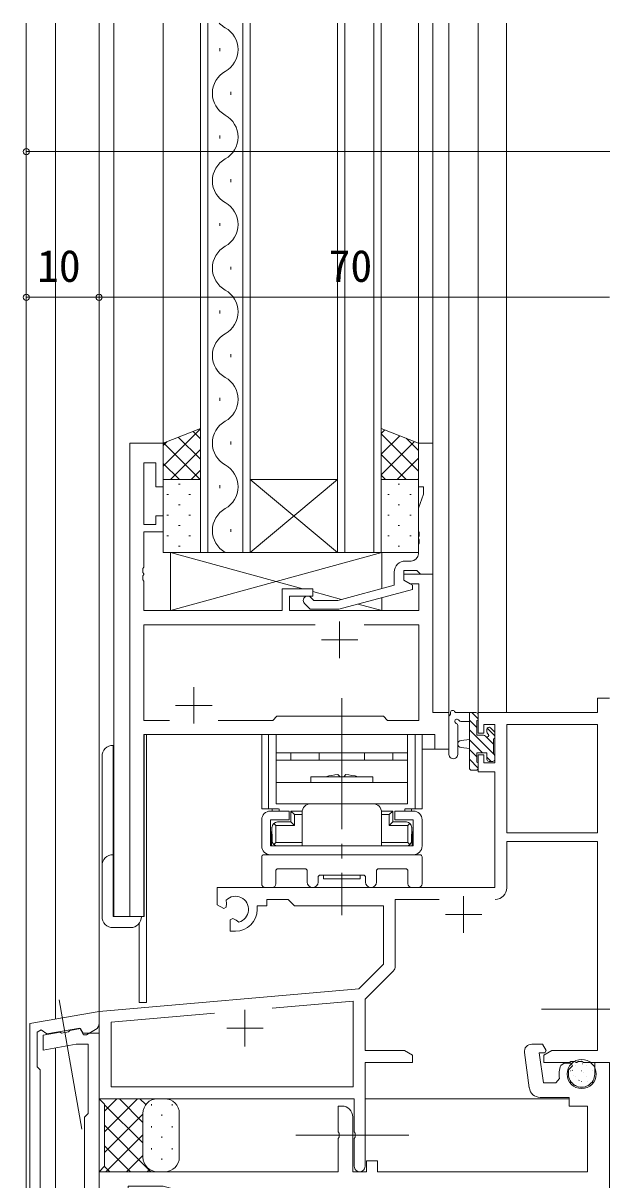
# Model space of a CAD drawing. Units: millimetres, scale not verified. Extents: x -567 to 567, y -403 to 403.
# Drawn here: x -423.2 to -343.8, y -157.6 to 1.1 of the extents above; entities that cross this region are included whole.
import ezdxf
from ezdxf.enums import TextEntityAlignment as Align

# ---------------------------------------------------------------- set-up
doc = ezdxf.new("R2010")
doc.units = ezdxf.units.MM
doc.header["$LTSCALE"] = 2
doc.linetypes.add('CHAIN2', pattern=[12, 9, -1, 1, -1])
for name, color, linetype, lineweight in [('0-1_USER1', 2, 'Continuous', 9), ('0-2_YKK_ZWAK', 4, 'Continuous', 9), ('0-4_YKK_12', 6, 'Continuous', 9), ('0-5_YKK_13', 7, 'Continuous', 9)]:
    doc.layers.add(name, color=color, linetype=linetype, lineweight=lineweight)
doc.styles.add('ＭＳ ゴシック', font='')
doc.styles.get('ＭＳ ゴシック').set_extended_font_data('MS Gothic')

msp = doc.modelspace()

# ---------------------------------------------------------------- linework, layer by layer
at = {"layer": '0-1_USER1'}
for p, q in [((-422.726, -251), (-422.726, 1.131)), ((-418.726, 1.131), (-418.726, -135.558)), ((-412.726, 1.131), (-412.726, -146.5)), ((-410.726, 1.131), (-410.726, -121.5)), ((-403.926, -56.5), (-403.926, 1.131)), ((-398.826, -71.5), (-398.826, 1.131)), ((-397.826, 1.131), (-397.826, -71.5)), ((-393.026, -71.5), (-393.026, 1.131)), ((-392.026, 1.131), (-392.026, -71.5)), ((-380.026, -71.5), (-380.026, 1.131)), ((-379.026, 1.131), (-379.026, -71.5)), ((-375.026, -71.5), (-375.026, 1.131)), ((-374.026, 1.131), (-374.026, -71.5)), ((-368.926, -56.5), (-368.926, 1.131)), ((-366.926, -93.5), (-366.926, 1.131)), ((-364.726, -98.5), (-364.726, 1.131)), ((-360.726, 1.131), (-360.726, -93.5)), ((-356.826, 1.131), (-356.826, -93.5)), ((-396.186, -2.7), (-396.186, -2.3)), ((-394.666, -8.7), (-394.666, -8.3)), ((-396.186, -14.7), (-396.186, -14.3)), ((-394.666, -20.7), (-394.666, -20.3)), ((-396.186, -26.7), (-396.186, -26.3)), ((-394.666, -32.7), (-394.666, -32.3)), ((-396.186, -38.7), (-396.186, -38.3)), ((-394.666, -44.7), (-394.666, -44.3)), ((-396.186, -50.7), (-396.186, -50.3)), ((-408.526, -121.5), (-408.526, -56.5)), ((-403.926, -56.5), (-408.526, -56.5)), ((-394.666, -56.7), (-394.666, -56.3)), ((-392.026, -61.5), (-380.026, -61.5)), ((-392.026, -71.5), (-380.026, -61.5)), ((-380.026, -71.5), (-392.026, -61.5)), ((-396.186, -62.7), (-396.186, -62.3)), ((-394.666, -68.7), (-394.666, -68.3)), ((-392.026, -71.5), (-398.826, -71.5)), ((-392.026, -71.5), (-380.026, -71.5)), ((-374.026, -71.5), (-380.026, -71.5)), ((-366.926, -93.5), (-364.726, -93.5)), ((-356.826, -93.5), (-360.726, -93.5)), ((-406.226, -96.5), (-406.226, -133.3)), ((-368.426, -98.5), (-364.726, -98.5)), ((-407.226, -122.406), (-407.226, -133.3)), ((-406.226, -133.3), (-407.226, -133.3)), ((-418.726, -137.474), (-418.726, -137.386)), ((-418.726, -165.5), (-418.726, -139.505)), ((-376.226, -146.5), (-348.326, -146.5))]:
    msp.add_line(p, q, dxfattribs=at)
msp.add_lwpolyline([(-410.726, -121.5), (-406.526, -121.5), (-406.526, -96.5), (-369.226, -96.5)], dxfattribs=at)
for centre, start, end in [((-393.749, 3.5), 223.57258, 240.79746), ((-397.103, -2.5), 299.20254, 60.79746), ((-393.749, -8.5), 119.20254, 240.79746), ((-397.103, -14.5), 299.20254, 60.79746), ((-393.749, -20.5), 119.20254, 240.79746), ((-397.103, -26.5), 299.20254, 60.79746), ((-393.749, -32.5), 119.20254, 240.79746), ((-397.103, -38.5), 299.20254, 60.79746), ((-393.749, -44.5), 119.20254, 240.79746), ((-397.103, -50.5), 299.20254, 60.79746), ((-393.749, -56.5), 119.20254, 240.79746), ((-397.103, -62.5), 299.20254, 60.79746), ((-393.749, -68.5), 119.20254, 240.79746)]:
    msp.add_arc(centre, 3.437, start, end, dxfattribs=at)
at = {"layer": '0-2_YKK_ZWAK'}
for p, q in [((-403.926, -59.655), (-398.826, -54.555)), ((-398.826, -55.902), (-399.833, -54.895)), ((-373.516, -54.7), (-374.026, -55.211)), ((-374.026, -55.246), (-368.926, -60.346)), ((-371.484, -55.497), (-374.026, -58.039)), ((-403.926, -56.826), (-403.389, -56.289)), ((-398.885, -61.5), (-403.896, -56.488)), ((-398.826, -58.73), (-401.865, -55.692)), ((-369.452, -56.294), (-374.026, -60.867)), ((-370.6, -55.843), (-368.926, -57.518)), ((-402.943, -61.5), (-398.826, -57.383)), ((-374.026, -58.075), (-370.601, -61.5)), ((-368.926, -58.596), (-371.83, -61.5)), ((-401.713, -61.5), (-403.926, -59.287)), ((-400.114, -61.5), (-398.826, -60.212)), ((-374.026, -60.903), (-373.429, -61.5)), ((-368.926, -61.424), (-369.002, -61.5)), ((-401.816, -62.15), (-401.616, -62.15)), ((-371.516, -62.15), (-371.716, -62.15)), ((-403.431, -63.565), (-403.231, -63.565)), ((-401.816, -64.98), (-401.616, -64.98)), ((-400.401, -63.565), (-400.201, -63.565)), ((-372.931, -63.565), (-373.131, -63.565)), ((-371.516, -64.98), (-371.716, -64.98)), ((-369.901, -63.565), (-370.101, -63.565)), ((-403.431, -66.395), (-403.231, -66.395)), ((-400.401, -66.395), (-400.201, -66.395)), ((-372.931, -66.395), (-373.131, -66.395)), ((-369.901, -66.395), (-370.101, -66.395)), ((-401.816, -67.81), (-401.616, -67.81)), ((-371.516, -67.81), (-371.716, -67.81)), ((-403.431, -69.225), (-403.231, -69.225)), ((-400.401, -69.225), (-400.201, -69.225)), ((-372.931, -69.225), (-373.131, -69.225)), ((-369.901, -69.225), (-370.101, -69.225)), ((-401.816, -70.64), (-401.616, -70.64)), ((-371.516, -70.64), (-371.716, -70.64)), ((-384.801, -76.5), (-402.926, -71.5)), ((-402.926, -79.5), (-373.926, -71.5)), ((-379.487, -77.966), (-383.426, -76.879)), ((-373.926, -79.5), (-377.203, -78.596)), ((-361.026, -93.5), (-363.706, -93.5)), ((-361.926, -93.5), (-361.926, -101.1)), ((-360.726, -94.369), (-361.595, -93.5)), ((-364.726, -99.228), (-364.726, -94.066)), ((-363.106, -94.7), (-361.926, -94.7)), ((-360.926, -95.516), (-361.926, -94.516)), ((-360.726, -94.4), (-360.726, -93.8)), ((-368.426, -96.5), (-390.426, -96.5)), ((-390.426, -96.5), (-390.426, -106.7)), ((-389.476, -96.5), (-389.476, -106.7)), ((-388.426, -96.5), (-388.426, -100.5)), ((-370.426, -100.5), (-370.426, -96.5)), ((-369.376, -96.5), (-369.376, -106.7)), ((-368.426, -96.5), (-368.426, -106.7)), ((-363.526, -99.228), (-363.523, -95.267)), ((-358.626, -99.163), (-361.926, -95.863)), ((-358.626, -97.816), (-359.605, -96.837)), ((-359.526, -95.8), (-359.526, -96.139)), ((-358.426, -96.669), (-359.47, -95.625)), ((-358.514, -96.088), (-359.014, -95.588)), ((-358.426, -96.9), (-358.426, -96.3)), ((-410.821, -98), (-410.821, -121.5)), ((-361.926, -97.2), (-363.07, -97.302)), ((-361.926, -98.4), (-363.07, -98.298)), ((-360.136, -99), (-361.926, -97.21)), ((-358.626, -99.2), (-358.626, -97.1)), ((-412.321, -121.5), (-412.321, -99.5)), ((-388.426, -99), (-370.426, -99)), ((-382.526, -100), (-382.526, -99)), ((-376.326, -100), (-376.326, -99)), ((-372.426, -100), (-372.426, -99)), ((-360.926, -99.557), (-361.926, -98.557)), ((-360.726, -101.104), (-361.926, -99.905)), ((-358.936, -100.2), (-359.526, -99.61)), ((-358.43, -99.359), (-358.585, -99.204)), ((-358.426, -99.9), (-358.426, -99.4)), ((-361.626, -101.4), (-361.026, -101.4)), ((-360.726, -101.1), (-360.726, -100.5)), ((-359.226, -100.2), (-358.726, -100.2)), ((-388.426, -103.1), (-370.426, -103.1)), ((-379.976, -102), (-379.676, -102.3)), ((-379.676, -102.3), (-379.176, -102.3)), ((-378.876, -102), (-379.176, -102.3)), ((-375.176, -106), (-383.676, -106)), ((-388.096, -106.7), (-390.426, -106.7)), ((-388.996, -106.7), (-388.996, -107)), ((-388.046, -107), (-388.046, -106.7)), ((-386.426, -107), (-384.876, -107)), ((-386.426, -108.5), (-386.426, -107)), ((-386.426, -107), (-385.926, -107.5)), ((-385.926, -107.5), (-385.926, -109)), ((-385.926, -107.5), (-384.876, -107.5)), ((-384.876, -107.2), (-384.876, -111.8)), ((-373.976, -107), (-372.426, -107)), ((-373.976, -107.2), (-373.976, -111.8)), ((-373.976, -107.5), (-372.926, -107.5)), ((-372.926, -107.5), (-372.426, -107)), ((-372.926, -107.5), (-372.926, -109)), ((-372.426, -108.5), (-372.426, -107)), ((-372.176, -107), (-372.176, -108.2)), ((-372.176, -107), (-369.626, -107)), ((-370.806, -106.7), (-370.806, -107)), ((-370.756, -106.7), (-368.426, -106.7)), ((-369.856, -106.7), (-369.856, -107)), ((-390.426, -108.2), (-390.426, -111.8)), ((-389.226, -108.2), (-389.226, -111.8)), ((-386.676, -108.2), (-389.226, -108.2)), ((-389.026, -109.2), (-388.976, -109.2)), ((-388.476, -109), (-388.771, -108.705)), ((-388.476, -111.3), (-388.476, -109)), ((-388.476, -109), (-385.926, -109)), ((-386.426, -108.5), (-388.276, -108.5)), ((-386.426, -108.5), (-385.926, -109)), ((-372.426, -108.5), (-372.926, -109)), ((-370.376, -109), (-372.926, -109)), ((-370.576, -108.5), (-372.426, -108.5)), ((-369.626, -108.2), (-372.176, -108.2)), ((-370.376, -109), (-370.081, -108.705)), ((-370.376, -111.3), (-370.376, -109)), ((-369.826, -109.2), (-369.876, -109.2)), ((-369.826, -109.2), (-369.826, -110.2)), ((-369.626, -108.2), (-369.626, -111.8)), ((-368.426, -111.8), (-368.426, -108.2)), ((-389.076, -111.8), (-389.076, -109.8)), ((-388.976, -111.1), (-388.976, -110.2)), ((-369.826, -110.2), (-369.876, -110.2)), ((-369.876, -111.1), (-369.876, -110.2)), ((-369.776, -109.8), (-369.776, -111.8)), ((-389.226, -111.8), (-369.626, -111.8)), ((-389.076, -111.8), (-387.126, -111.8)), ((-388.476, -111.3), (-388.771, -111.595)), ((-388.476, -111.3), (-384.876, -111.3)), ((-384.876, -111.8), (-388.276, -111.8)), ((-387.126, -111.8), (-371.726, -111.8)), ((-373.976, -111.3), (-370.376, -111.3)), ((-370.576, -111.8), (-373.976, -111.8)), ((-371.726, -111.8), (-369.776, -111.8)), ((-370.376, -111.3), (-370.081, -111.595)), ((-390.426, -113.3), (-390.426, -117)), ((-368.726, -113), (-390.126, -113)), ((-389.226, -113), (-369.626, -113)), ((-368.426, -117), (-368.426, -113.3)), ((-388.496, -117), (-388.496, -115.23)), ((-388.196, -114.93), (-384.476, -114.93)), ((-384.176, -115.23), (-384.176, -116.75)), ((-382.376, -115.8), (-376.476, -115.8)), ((-381.926, -115.8), (-376.926, -115.8)), ((-376.926, -115.8), (-376.926, -116.3)), ((-374.676, -116.75), (-374.676, -115.23)), ((-374.376, -114.93), (-370.656, -114.93)), ((-370.356, -115.23), (-370.356, -117)), ((-382.676, -116.75), (-382.676, -116.1)), ((-376.176, -116.1), (-376.176, -116.75)), ((-389.926, -117.5), (-388.996, -117.5)), ((-369.856, -117.5), (-368.926, -117.5)), ((-410.821, -121.5), (-406.921, -121.5)), ((-408.421, -123), (-410.821, -123)), ((-346.579, -141.148), (-346.554, -141.148)), ((-348.099, -142.643), (-348.074, -142.643)), ((-347.928, -142.035), (-347.924, -142.033)), ((-347.815, -142.61), (-347.773, -142.582)), ((-347.386, -141.955), (-347.361, -141.955)), ((-346.579, -142.643), (-346.554, -142.643)), ((-346.533, -141.541), (-346.528, -141.539)), ((-346.47, -141.72), (-346.429, -141.692)), ((-346.234, -142.855), (-346.229, -142.854)), ((-345.866, -141.955), (-345.841, -141.955)), ((-345.059, -142.643), (-345.034, -142.643)), ((-348.099, -144.138), (-348.074, -144.138)), ((-347.605, -143.341), (-347.601, -143.339)), ((-347.386, -143.45), (-347.361, -143.45)), ((-346.913, -143.972), (-346.871, -143.944)), ((-346.579, -144.138), (-346.554, -144.138)), ((-345.866, -143.45), (-345.841, -143.45)), ((-345.746, -144.103), (-345.741, -144.101)), ((-345.059, -144.138), (-345.034, -144.138)), ((-347.306, -144.655), (-347.301, -144.654)), ((-345.866, -144.945), (-345.841, -144.945)), ((-407.455, -146.5), (-411.976, -151.021)), ((-410.283, -146.5), (-411.976, -148.193)), ((-406.726, -152.555), (-411.976, -147.305)), ((-406.726, -149.727), (-409.953, -146.5)), ((-406.325, -147.299), (-407.124, -146.5)), ((-405.558, -147.416), (-405.558, -147.216)), ((-404.726, -146.5), (-403.726, -146.5)), ((-402.728, -147.416), (-402.728, -147.216)), ((-406.726, -148.6), (-411.976, -153.85)), ((-406.726, -154.5), (-406.726, -148.5)), ((-406.726, -148.5), (-406.726, -154.5)), ((-404.143, -148.831), (-404.143, -148.631)), ((-401.726, -148.5), (-401.726, -154.5)), ((-405.61, -156.5), (-411.976, -150.134)), ((-405.558, -150.446), (-405.558, -150.246)), ((-402.728, -150.446), (-402.728, -150.246)), ((-406.726, -151.428), (-411.798, -156.5)), ((-404.143, -151.861), (-404.143, -151.661)), ((-408.438, -156.5), (-411.976, -152.962)), ((-405.558, -153.476), (-405.558, -153.276)), ((-402.728, -153.476), (-402.728, -153.276)), ((-406.726, -154.257), (-408.969, -156.5)), ((-404.143, -154.891), (-404.143, -154.691)), ((-411.267, -156.5), (-411.996, -155.77)), ((-405.817, -156.176), (-406.141, -156.5)), ((-405.558, -156.319), (-405.558, -156.306)), ((-403.726, -156.5), (-404.726, -156.5))]:
    msp.add_line(p, q, dxfattribs=at)
at = {"layer": '0-2_YKK_ZWAK', "linetype": 'CHAIN2'}
for p, q in [((-379.426, -91.5), (-379.426, -121.3)), ((-418.204, -132.927), (-415.078, -150.654)), ((-337.373, -134.2), (-352.056, -134.2)), ((-385.726, -151.5), (-370.226, -151.5))]:
    msp.add_line(p, q, dxfattribs=at)
at = {"layer": '0-2_YKK_ZWAK'}
for points in [[(-398.826, -61.5), (-403.926, -61.5), (-403.926, -56.5), (-398.826, -54.5)], [(-374.026, -61.5), (-368.926, -61.5), (-368.926, -56.5), (-374.026, -54.5)], [(-403.926, -61.5), (-398.826, -61.5), (-398.826, -71.5), (-403.926, -71.5)], [(-368.926, -61.5), (-374.026, -61.5), (-374.026, -71.5), (-368.926, -71.5)], [(-388.426, -100), (-370.426, -100), (-370.426, -106), (-388.426, -106)]]:
    msp.add_lwpolyline(points, close=True, dxfattribs=at)
for points in [[(-387.926, -79.5), (-402.926, -79.5), (-402.926, -71.5), (-373.926, -71.5), (-373.926, -76.476)], [(-373.926, -77.718), (-373.926, -79.5), (-386.326, -79.5)], [(-359.987, -96.6), (-360.926, -96.6), (-360.926, -94.6)], [(-372.426, -99), (-386.426, -99), (-386.426, -100)], [(-360.926, -100.3), (-360.926, -99), (-359.526, -99), (-359.526, -99.9)], [(-383.676, -103.1), (-383.676, -102.3), (-375.176, -102.3), (-375.176, -103.1)], [(-389.226, -107), (-386.676, -107), (-386.676, -108.2)], [(-389.026, -109.2), (-389.026, -110.2), (-388.976, -110.2)], [(-381.926, -115.8), (-381.926, -116.3), (-376.926, -116.3)], [(-412.726, -156.5), (-411.976, -155.75), (-411.976, -147.25), (-412.726, -146.5), (-404.726, -146.5)], [(-404.726, -156.5), (-412.726, -156.5), (-411.976, -155.75), (-411.976, -147.25), (-412.726, -146.5)]]:
    msp.add_lwpolyline(points, dxfattribs=at)
msp.add_circle((-346.526, -143.1), 2, dxfattribs=at)
for centre, radius, start, end in [((-364.816, -93.61), 0.3, 310.52878, 10.52878), ((-364.226, -93.5), 0.3, 30, 190.52878), ((-363.706, -93.2), 0.3, 210, 270), ((-361.026, -93.8), 0.3, 0, 90), ((-364.426, -94.066), 0.3, 130.52878, 180), ((-363.626, -94.7), 0.3, 30, 250.81024), ((-363.823, -95.267), 0.3, 359.95977, 70.81024), ((-363.106, -94.4), 0.3, 210, 270), ((-360.926, -94.4), 0.2, 270, 0), ((-359.987, -96.9), 0.3, 33.05573, 90), ((-359.526, -96.6), 0.25, 213.05573, 56.94427), ((-359.226, -95.8), 0.3, 45, 180), ((-359.226, -96.139), 0.3, 180, 236.94427), ((-358.726, -96.3), 0.3, 0, 45), ((-410.821, -99.5), 1.5, 90, 180), ((-363.026, -97.8), 0.5, 95.09207, 264.90793), ((-358.626, -96.9), 0.2, 270, 0), ((-364.126, -99.228), 0.6, 179.95977, 359.95977), ((-359.226, -99.9), 0.3, 180, 270), ((-358.726, -99.9), 0.3, 270, 0), ((-358.626, -99.4), 0.2, 0, 90), ((-361.626, -101.1), 0.3, 180, 270), ((-361.026, -101.1), 0.3, 270, 0), ((-360.926, -100.5), 0.2, 0, 90), ((-379.426, -109.803), 7.823, 94.03607, 106.44467), ((-379.426, -109.803), 7.823, 73.55533, 85.96393), ((-383.676, -107.2), 1.2, 90, 180), ((-375.176, -107.2), 1.2, 0, 90), ((-389.226, -108.2), 1.2, 90, 180), ((-369.626, -108.2), 1.2, 0, 90), ((-388.276, -109.2), 0.7, 90, 180), ((-370.576, -109.2), 0.7, 0, 90), ((-388.276, -111.1), 0.7, 180, 270), ((-370.576, -111.1), 0.7, 270, 0), ((-389.226, -111.8), 1.2, 180, 270), ((-369.626, -111.8), 1.2, 270, 0), ((-410.821, -114.5), 1.5, 90, 180), ((-390.126, -113.3), 0.3, 90, 180), ((-368.726, -113.3), 0.3, 0, 90), ((-388.196, -115.23), 0.3, 90, 180), ((-384.476, -115.23), 0.3, 0, 90), ((-382.376, -116.1), 0.3, 90, 180), ((-376.476, -116.1), 0.3, 0, 90), ((-374.376, -115.23), 0.3, 90, 180), ((-370.656, -115.23), 0.3, 0, 90), ((-389.926, -117), 0.5, 180, 270), ((-388.996, -117), 0.5, 270, 0), ((-383.426, -116.75), 0.75, 180, 0), ((-375.426, -116.75), 0.75, 180, 0), ((-369.856, -117), 0.5, 180, 270), ((-368.926, -117), 0.5, 270, 0), ((-410.821, -121.5), 1.5, 180, 270), ((-408.421, -121.5), 1.5, 270, 0), ((-404.726, -148.5), 2, 90, 180), ((-404.726, -148.5), 2, 90, 180), ((-403.726, -148.5), 2, 0, 90), ((-404.726, -154.5), 2, 180, 270), ((-404.726, -154.5), 2, 180, 270), ((-403.726, -154.5), 2, 270, 0)]:
    msp.add_arc(centre, radius, start, end, dxfattribs=at)
at = {"layer": '0-4_YKK_12'}
for p, q in [((-422.726, -54.5), (-422.726, -15.5)), ((-422.726, -16.5), (-247.726, -16.5)), ((-422.726, -54.5), (-422.726, -35.5)), ((-412.726, -36.5), (-422.726, -36.5)), ((-412.726, -54.5), (-412.726, -35.5)), ((-412.726, -54.5), (-412.726, -35.5)), ((-412.726, -36.5), (-342.726, -36.5))]:
    msp.add_line(p, q, dxfattribs=at)
for centre in [(-422.726, -16.5), (-422.726, -36.5), (-412.726, -36.5), (-412.726, -36.5)]:
    msp.add_circle(centre, 0.425, dxfattribs=at)
at = {"layer": '0-5_YKK_13'}
for p, q in [((-369.926, -72.7), (-370.726, -72.7)), ((-383.076, -81.43), (-406.596, -81.43)), ((-379.726, -81), (-379.726, -86)), ((-382.226, -83.5), (-377.226, -83.5)), ((-399.726, -90), (-399.726, -95)), ((-402.226, -92.5), (-397.226, -92.5)), ((-344.356, -110), (-344.356, -95.13)), ((-362.726, -118.7), (-362.726, -123.7)), ((-365.226, -121.2), (-360.226, -121.2)), ((-388.992, -134.06), (-377.856, -133.086)), ((-392.726, -134.3), (-392.726, -139.3)), ((-395.226, -136.8), (-390.226, -136.8)), ((-354.37, -140.136), (-353.704, -145.004))]:
    msp.add_line(p, q, dxfattribs=at)
for points in [[(-408.526, -56.5), (-408.526, -121.5), (-406.596, -121.5), (-406.596, -96.5), (-366.656, -96.5), (-366.656, -98.5), (-364.726, -98.5), (-364.726, -93.5), (-366.926, -93.5), (-366.926, -74.5), (-370.926, -74.5), (-370.926, -75.3), (-370.06, -75.8), (-368.856, -75.8), (-368.856, -79.5), (-386.626, -79.5), (-386.626, -77.5), (-383.426, -77.5), (-383.426, -76.5), (-387.626, -76.5), (-387.626, -79.5), (-406.596, -79.5), (-406.596, -75.458), (-406.716, -75.275), (-406.716, -74.725), (-406.596, -74.542), (-406.596, -74.458), (-406.716, -74.275), (-406.716, -73.725), (-406.596, -73.542), (-406.596, -68.7), (-403.926, -68.7), (-403.926, -66.5), (-404.926, -66.5), (-404.926, -67.7), (-406.596, -67.7), (-406.596, -59.2), (-404.926, -59.2), (-404.926, -62.5), (-403.926, -62.5)], [(-403.926, -62.5), (-403.926, -56.5), (-408.526, -56.5)], [(-366.926, -74.5), (-366.926, -56.5), (-368.926, -56.5), (-368.926, -62.5), (-368.226, -62.5), (-368.226, -63.5), (-368.926, -65.423), (-368.926, -68.542), (-368.806, -68.725), (-368.806, -69.275), (-368.926, -69.458), (-368.926, -69.542), (-368.806, -69.725), (-368.806, -70.275), (-368.926, -70.458), (-368.926, -71.7)], [(-384.55, -78.524), (-383.775, -79.3), (-379.829, -79.3), (-369.726, -76.593), (-369.726, -75.993), (-370.926, -75.3), (-370.926, -74), (-369.126, -74), (-368.926, -74.2), (-368.626, -74.5), (-366.926, -74.5)], [(-372.226, -74.2), (-372.226, -76.02), (-379.987, -78.1), (-383.277, -78.1), (-383.702, -77.676)], [(-383.076, -81.43), (-406.596, -81.43), (-406.596, -94.57), (-403.076, -94.57)], [(-396.376, -94.57), (-388.896, -94.57), (-388.326, -94), (-373.726, -94), (-373.156, -94.57), (-368.856, -94.57), (-368.856, -81.43), (-376.376, -81.43)], [(-342.726, -91.5), (-344.356, -91.5), (-344.356, -93.5), (-360.726, -93.5), (-360.726, -96.3), (-359.926, -96.3), (-359.926, -95.13), (-358.426, -95.13), (-358.426, -100.4), (-359.926, -100.4), (-359.926, -99.3), (-360.726, -99.3), (-360.726, -101.6), (-358.426, -101.6), (-358.426, -117.5), (-396.526, -117.5), (-396.526, -119.865), (-395.626, -120.385), (-395.276, -120.182), (-395.253, -119.678), (-395.291, -119.219)], [(-356.796, -117.53), (-356.796, -111.2), (-344.356, -111.2), (-344.356, -139.87), (-350.635, -139.87), (-351.726, -140.5), (-351.726, -141.5), (-348.184, -141.5), (-348.001, -141.38), (-347.451, -141.38), (-347.268, -141.5), (-347.184, -141.5), (-347.001, -141.38), (-346.451, -141.38), (-346.268, -141.5), (-342.726, -141.5)], [(-391.026, -120.5), (-391.026, -120), (-389.726, -120), (-389.726, -119.13), (-386.796, -119.13), (-385.926, -120), (-373.726, -120), (-373.726, -128), (-377.11, -131.384), (-412.726, -134.5), (-412.726, -146.5), (-377.726, -146.5), (-377.726, -151.042), (-377.606, -151.225), (-377.606, -151.775), (-377.726, -151.958), (-377.726, -155.75)], [(-372.096, -128.261), (-372.096, -119.13), (-366.076, -119.13)], [(-393.549, -122.236), (-393.927, -121.974), (-394.376, -121.741), (-394.726, -121.943), (-394.726, -123.5), (-394.026, -123.5)], [(-376.226, -155.75), (-376.226, -141.5), (-369.726, -141.5), (-369.726, -140.5), (-370.817, -139.87), (-376.226, -139.87), (-376.226, -132.805), (-372.389, -128.968)], [(-388.992, -134.06), (-377.856, -133.086), (-377.856, -144.87), (-411.096, -144.87), (-411.096, -135.994), (-396.879, -134.75)], [(-422.226, -194.5), (-422.226, -136.175), (-412.726, -134.5), (-412.726, -136.123)], [(-413.226, -136.989), (-414.458, -137.7), (-414.858, -137.7), (-415.38, -136.796), (-419.914, -137.595), (-420.688, -137.053), (-421.226, -137.333), (-421.226, -142.1), (-420.826, -142.5), (-420.826, -169.8), (-415.046, -169.8), (-414.526, -168.9), (-414.126, -168.9), (-412.726, -169.708), (-412.726, -170.7), (-420.826, -170.7), (-420.826, -180.242), (-420.946, -180.425), (-420.946, -180.975), (-420.826, -181.158), (-420.826, -194.5), (-422.226, -194.5)], [(-412.726, -167.5), (-412.726, -137.5), (-414.926, -137.5), (-415.291, -136.868), (-416.764, -137.128), (-416.928, -137.302), (-417.872, -137.468), (-418.086, -137.361), (-420.426, -137.774), (-420.426, -139.804), (-415.864, -139), (-414.226, -139), (-414.226, -148.5), (-414.726, -149), (-414.726, -165.5)], [(-349.567, -143.703), (-350.057, -144.3), (-351.781, -144.3), (-352.343, -140.2), (-351.599, -140.2), (-351.403, -139.86), (-351.899, -139), (-353.38, -139)], [(-348.326, -143.1), (-348.326, -142.524), (-347.79, -141.988), (-347.95, -141.6), (-348.926, -141.6), (-349.388, -141.908)], [(-342.726, -194.5), (-342.726, -141.5), (-344.726, -141.5), (-344.726, -143.1)], [(-379.426, -147.5), (-379.926, -147.5), (-379.926, -151.042), (-379.806, -151.225), (-379.806, -151.775), (-379.926, -151.958), (-379.926, -156.5), (-412.726, -156.5), (-412.726, -165), (-403.226, -165), (-403.226, -163.5), (-408.726, -163.5), (-408.726, -158.5), (-403.958, -158.5), (-400.226, -159.5), (-397.226, -159.5), (-397.226, -163.5)], [(-352.217, -146.3), (-348.226, -146.3), (-348.226, -147.5), (-345.726, -147.5), (-345.726, -156.5), (-374.526, -156.5), (-374.526, -155), (-376.026, -155), (-376.026, -156.5), (-377.926, -156.5), (-377.926, -149)]]:
    msp.add_lwpolyline(points, dxfattribs=at)
msp.add_lwpolyline([(-344.356, -110), (-344.356, -95.13), (-356.796, -95.13), (-356.796, -110)], close=True, dxfattribs=at)
for centre, radius, start, end in [((-370.726, -74.2), 1.5, 90.00001, 179.99999), ((-369.926, -71.7), 1, 270.00001, 359.99999), ((-384.126, -78.1), 0.6, 44.99999, 225.00001), ((-394.026, -120.5), 1.8, 285.36688, 134.63312), ((-358.396, -117.53), 1.6, 270.00001, 359.99999), ((-394.026, -120.5), 3, 270.00001, 359.99999), ((-373.096, -128.261), 1, 315, 359.99999), ((-413.726, -136.123), 1, 299.99998, 0), ((-353.38, -140), 1, 90.00002, 187.8002), ((-346.526, -143.1), 3.1, 157.38013, 191.21225), ((-346.526, -143.1), 1.8, 179.99999, 0.00001), ((-352.217, -144.8), 1.5, 187.80019, 269.99998), ((-379.426, -149), 1.5, 0.00001, 89.99999), ((-376.976, -155.75), 0.75, 179.99999, 0.00001)]:
    msp.add_arc(centre, radius, start, end, dxfattribs=at)

# ---------------------------------------------------------------- texts
at = {"layer": '0-4_YKK_12', "style": 'ＭＳ ゴシック'}
for s, p in [('10', (-421.246, -35.7)), ('70', (-381.246, -35.7))]:
    msp.add_text(s, height=4.399, dxfattribs=at).set_placement(p, align=Align.BOTTOM_LEFT)

doc.saveas('drawing.dxf')
